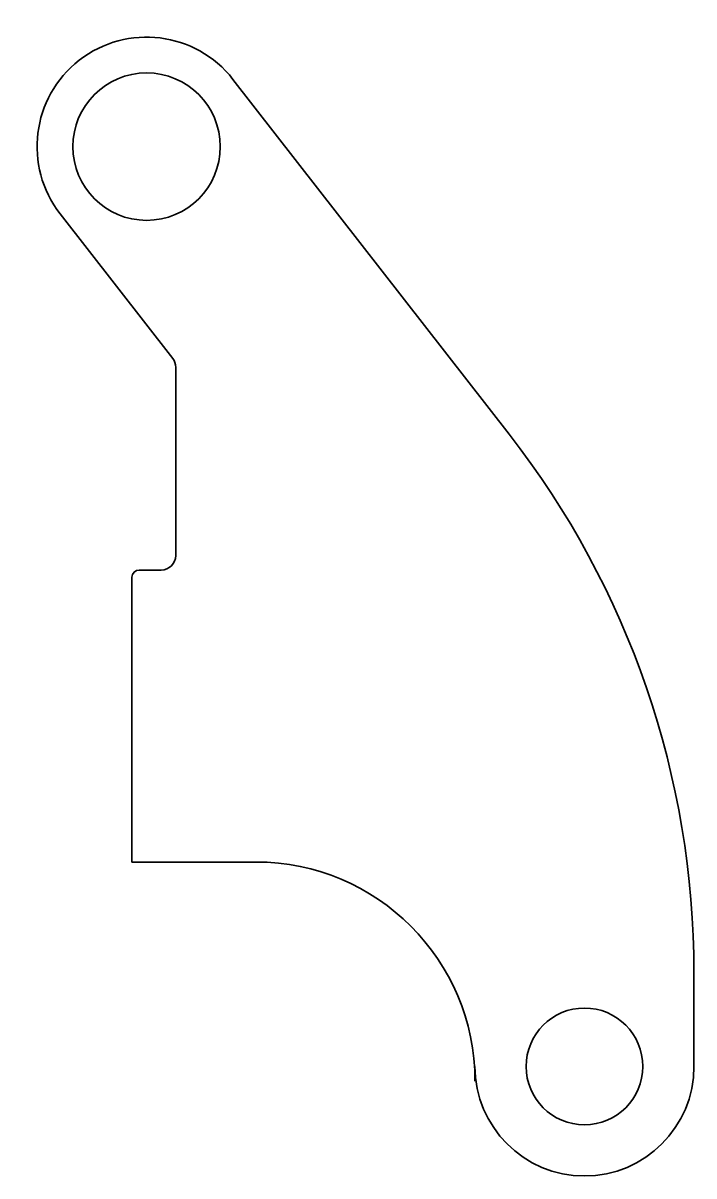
# Model space of a CAD drawing. Header units: inches. Extents: x -1 to 45, y 0 to 79.
import ezdxf

# ---------------------------------------------------------------- set-up
doc = ezdxf.new("R2010")
doc.units = ezdxf.units.IN
doc.header["$MEASUREMENT"] = 0
doc.layers.add('SIMUMAK Visible (ISO)', color=7, linetype='Continuous', lineweight=35)

# ---------------------------------------------------------------- blocks, each defined once
blk = doc.blocks.new('PC-SMB-02-TIR-01_Sheet_PC-SMB-02-TIR-01')
at = {"layer": 'SIMUMAK Visible (ISO)'}
for p, q in [((9.841, 11.806), (-9.082, 36.108)), ((-20.918, 26.892), (-13.211, 16.995)), ((-13, 16.381), (-13, 3.5)), ((-15.5, 2.5), (-14, 2.5)), ((-16, -17.5), (-16, 2)), ((-16, -17.5), (-7.5, -17.5)), ((22.5, -31.5), (22.5, -25.057)), ((7.5, -32.5), (7.5, -31.5))]:
    blk.add_line(p, q, dxfattribs=at)
for centre, radius in [((-15, 31.5), 5.05), ((15, -31.5), 4)]:
    blk.add_circle(centre, radius, dxfattribs=at)
for centre, radius, start, end in [((-15, 31.5), 7.5, 37.90701, 217.90701), ((-37.5, -25.057), 60, 0, 37.90701), ((15, -31.5), 7.5, 180, 0)]:
    blk.add_arc(centre, radius, start, end, dxfattribs=at)
at = {"layer": 'SIMUMAK Visible (ISO)', "extrusion": (0, 0, -1)}
for centre, radius, start, end in [((14, 16.381), 1, 142.09299, 180), ((14, 3.5), 1, 180, 270), ((15.5, 2), 0.5, 0, 90), ((7.5, -32.5), 15, 90, 180)]:
    blk.add_arc(centre, radius, start, end, dxfattribs=at)

msp = doc.modelspace()

# ---------------------------------------------------------------- block references
msp.add_blockref('PC-SMB-02-TIR-01_Sheet_PC-SMB-02-TIR-01', (22.499, 39))

doc.saveas('drawing.dxf')
